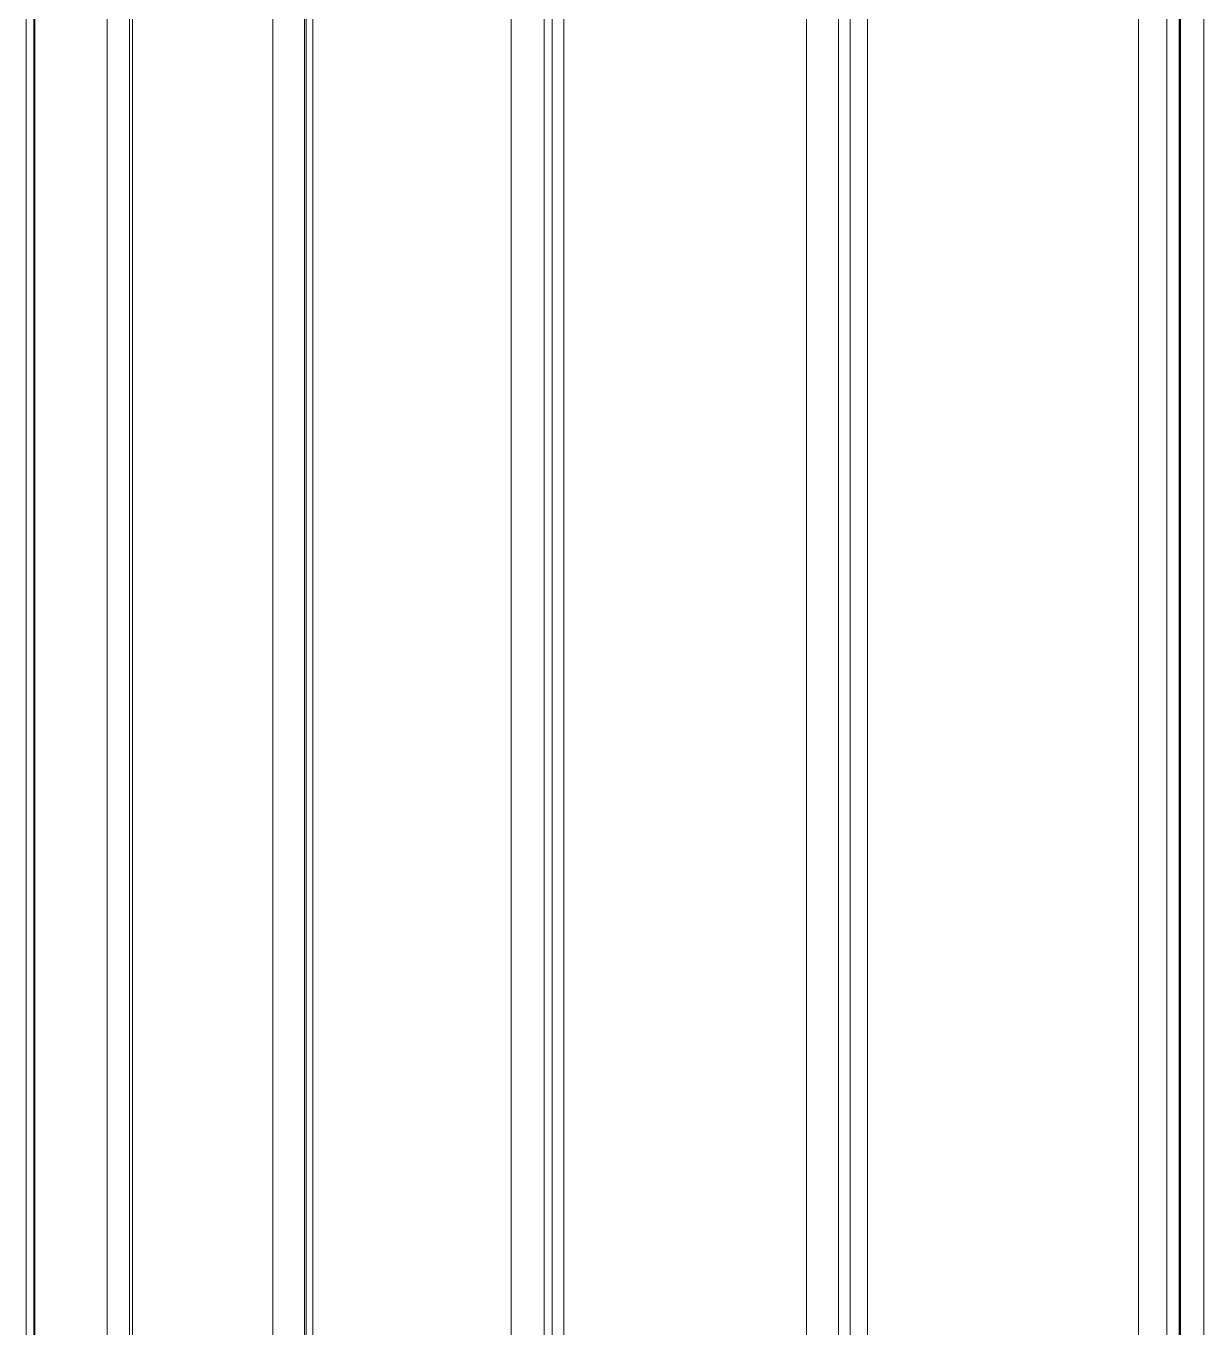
# Model space of a CAD drawing. Header units: millimetres. Extents: x -6304 to 6571, y -6082 to 4447.
# Drawn here: x 305 to 809, y 743 to 1301 of the extents above; entities that cross this region are included whole.
import ezdxf

# ---------------------------------------------------------------- set-up
doc = ezdxf.new("R2010")
doc.units = ezdxf.units.MM
doc.layers.add('DIKOM_ОБЪЕКТ', color=7, linetype='Continuous')

msp = doc.modelspace()

# ---------------------------------------------------------------- linework, layer by layer
at = {"layer": 'DIKOM_ОБЪЕКТ', "color": 7, "linetype": 'Continuous', "lineweight": 15}
for p, q in [((526.644, 1718.038), (526.644, -727.962)), ((529.961, 1718.038), (529.961, -727.962)), ((534.961, 1718.038), (534.961, -727.962)), ((638.884, -727.962), (638.884, 1718.038)), ((652.544, 1718.038), (652.544, -727.962)), ((657.627, 1718.038), (657.627, -727.962)), ((665.039, 1718.038), (665.039, -727.962)), ((780.95, -727.962), (780.95, 1718.038)), ((793.197, 1718.038), (793.197, -727.962)), ((798.374, -727.962), (798.374, 1718.038)), ((798.714, -727.962), (798.714, 1718.038)), ((799.017, -727.962), (799.017, 1718.038)), ((809.017, 1718.038), (809.017, -727.962)), ((512.501, -700.345), (512.501, 1690.422)), ((410.415, -688.004), (410.415, 1678.08)), ((424.075, 1678.226), (424.075, -688.149)), ((424.72, 1678.233), (424.72, -688.156)), ((427.649, 1678.264), (427.649, -688.187)), ((304.828, -686.878), (304.828, 1676.955)), ((308.182, 1676.991), (308.182, -686.914)), ((308.523, 1676.995), (308.523, -686.918)), ((339.581, -687.249), (339.581, 1677.325)), ((349.075, 1677.427), (349.075, -687.35)), ((350.415, 1677.441), (350.415, -687.364))]:
    msp.add_line(p, q, dxfattribs=at)

doc.saveas('drawing.dxf')
